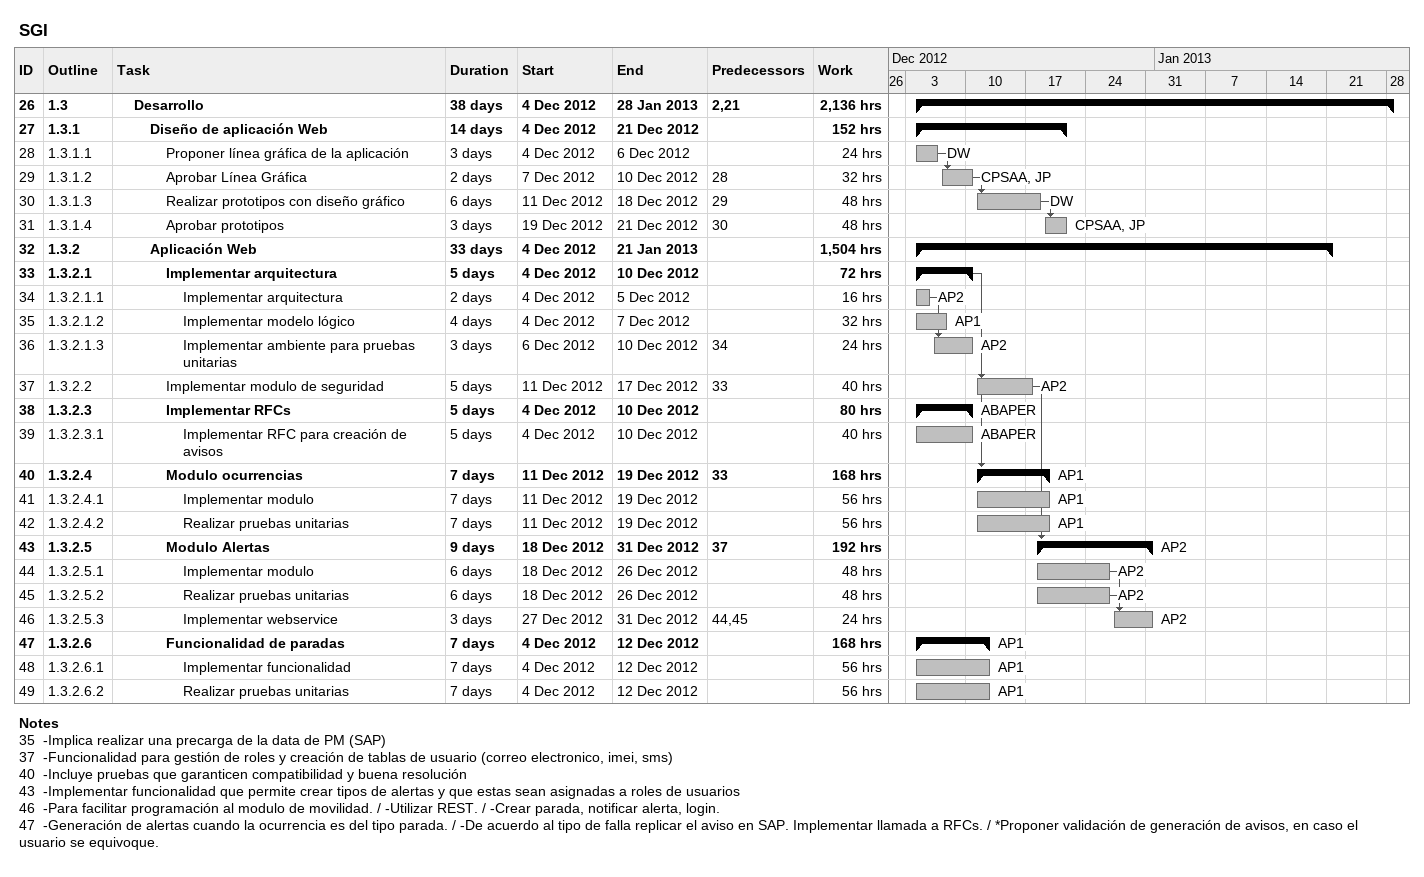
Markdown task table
SGI

| ID | WBS | Task | Duration | Start | Finish | Predecessors | Resources | Work (h) |
|---|---|---|---|---|---|---|---|---|
| 26 | 1.3 | **Desarrollo** | 38d | 2012-12-04 | 2013-01-28 | 2, 21 |  | 2136 |
| 27 | 1.3.1 | **Diseño de aplicación Web** | 14d | 2012-12-04 | 2012-12-21 |  |  | 152 |
| 28 | 1.3.1.1 | Proponer línea gráfica de la aplicación | 3d | 2012-12-04 | 2012-12-06 |  | DW | 24 |
| 29 | 1.3.1.2 | Aprobar Línea Gráfica | 2d | 2012-12-07 | 2012-12-10 | 28 | CPSAA, JP | 32 |
| 30 | 1.3.1.3 | Realizar prototipos con diseño gráfico | 6d | 2012-12-11 | 2012-12-18 | 29 | DW | 48 |
| 31 | 1.3.1.4 | Aprobar prototipos | 3d | 2012-12-19 | 2012-12-21 | 30 | CPSAA, JP | 48 |
| 32 | 1.3.2 | **Aplicación Web** | 33d | 2012-12-04 | 2013-01-21 |  |  | 1504 |
| 33 | 1.3.2.1 | **Implementar arquitectura** | 5d | 2012-12-04 | 2012-12-10 |  |  | 72 |
| 34 | 1.3.2.1.1 | Implementar arquitectura | 2d | 2012-12-04 | 2012-12-05 |  | AP2 | 16 |
| 35 | 1.3.2.1.2 | Implementar modelo lógico | 4d | 2012-12-04 | 2012-12-07 |  | AP1 | 32 |
| 36 | 1.3.2.1.3 | Implementar ambiente para pruebas unitarias | 3d | 2012-12-06 | 2012-12-10 | 34 | AP2 | 24 |
| 37 | 1.3.2.2 | Implementar modulo de seguridad | 5d | 2012-12-11 | 2012-12-17 | 33 | AP2 | 40 |
| 38 | 1.3.2.3 | **Implementar RFCs** | 5d | 2012-12-04 | 2012-12-10 |  | ABAPER | 80 |
| 39 | 1.3.2.3.1 | Implementar RFC para creación de avisos | 5d | 2012-12-04 | 2012-12-10 |  | ABAPER | 40 |
| 40 | 1.3.2.4 | **Modulo ocurrencias** | 7d | 2012-12-11 | 2012-12-19 | 33 | AP1 | 168 |
| 41 | 1.3.2.4.1 | Implementar modulo | 7d | 2012-12-11 | 2012-12-19 |  | AP1 | 56 |
| 42 | 1.3.2.4.2 | Realizar pruebas unitarias | 7d | 2012-12-11 | 2012-12-19 |  | AP1 | 56 |
| 43 | 1.3.2.5 | **Modulo Alertas** | 9d | 2012-12-18 | 2012-12-31 | 37 | AP2 | 192 |
| 44 | 1.3.2.5.1 | Implementar modulo | 6d | 2012-12-18 | 2012-12-26 |  | AP2 | 48 |
| 45 | 1.3.2.5.2 | Realizar pruebas unitarias | 6d | 2012-12-18 | 2012-12-26 |  | AP2 | 48 |
| 46 | 1.3.2.5.3 | Implementar webservice | 3d | 2012-12-27 | 2012-12-31 | 44, 45 | AP2 | 24 |
| 47 | 1.3.2.6 | **Funcionalidad de paradas** | 7d | 2012-12-04 | 2012-12-12 |  | AP1 | 168 |
| 48 | 1.3.2.6.1 | Implementar funcionalidad | 7d | 2012-12-04 | 2012-12-12 |  | AP1 | 56 |
| 49 | 1.3.2.6.2 | Realizar pruebas unitarias | 7d | 2012-12-04 | 2012-12-12 |  | AP1 | 56 |

Notes
- 35: -Implica realizar una precarga de la data de PM (SAP)
- 37: -Funcionalidad para gestión de roles y creación de tablas de usuario (correo electronico, imei, sms)
- 40: -Incluye pruebas que garanticen compatibilidad y buena resolución
- 43: -Implementar funcionalidad que permite crear tipos de alertas y que estas sean asignadas a roles de usuarios
- 46: -Para facilitar programación al modulo de movilidad. / -Utilizar REST. / -Crear parada, notificar alerta, login.
- 47: -Generación de alertas cuando la ocurrencia es del tipo parada. / -De acuerdo al tipo de falla replicar el aviso en SAP. Implementar llamada a RFCs. / *Proponer validación de generación de avisos, en caso el usuario se equivoque.
